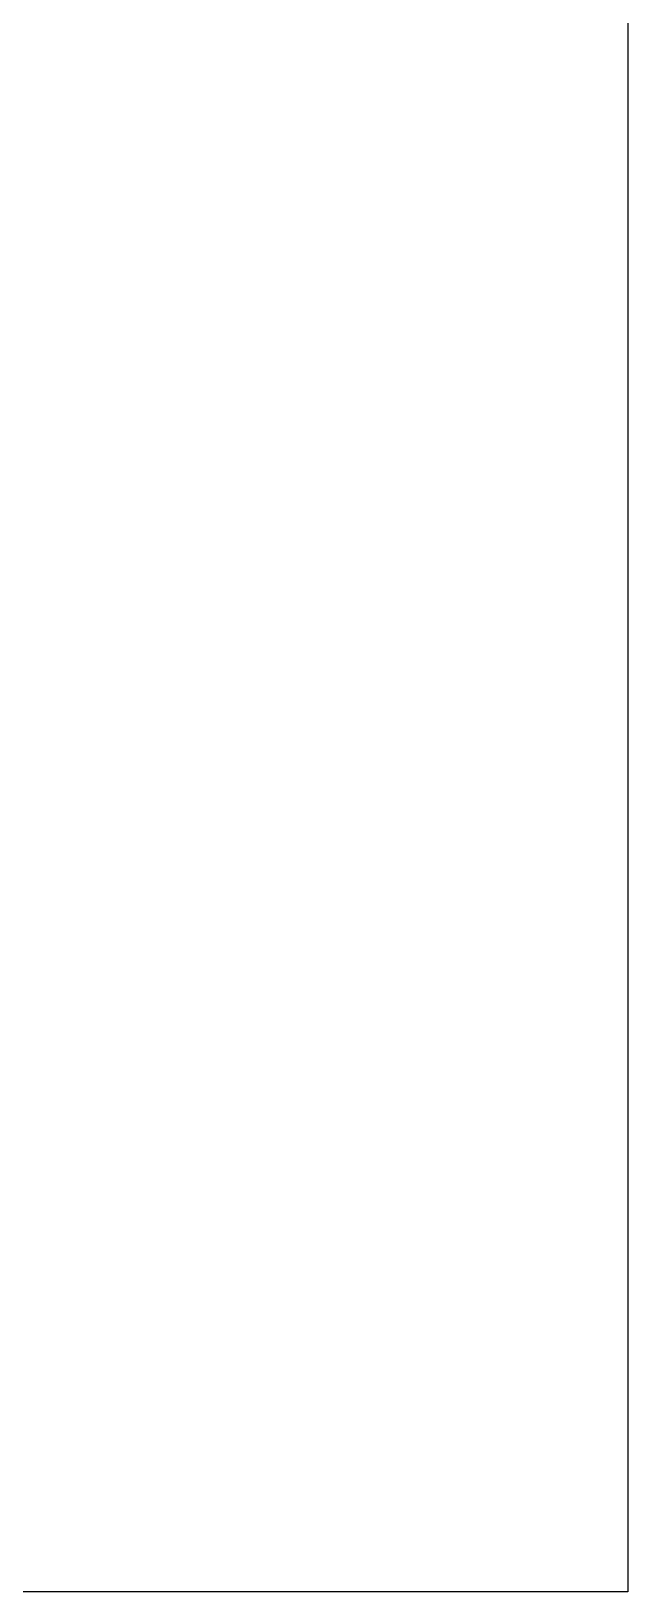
# Model space of a CAD drawing. Header units: millimetres. Extents: x 28 to 9741, y 28 to 4195.
# Drawn here: x 9278 to 9741, y 2095 to 3307 of the extents above; entities that cross this region are included whole.
import ezdxf
from ezdxf.lldxf.tags import DXFTag

# ---------------------------------------------------------------- set-up
doc = ezdxf.new("R2010")
doc.units = ezdxf.units.MM
doc.layers.add('5', color=5, linetype='PHANTOM')
tags = doc.linetypes.add('PHANTOM', pattern=[50.5, 18, -6.5, 6.5, -6.5, 6.5, -6.5]).pattern_tags.tags
tags[14:15] = [DXFTag(74, 4), DXFTag(75, 0), DXFTag(340, '0'), DXFTag(46, 0.0), DXFTag(50, 0.0), DXFTag(44, 0.0), DXFTag(45, 0.0)]
tags[12:13] = [DXFTag(74, 4), DXFTag(75, 0), DXFTag(340, '0'), DXFTag(46, 0.0), DXFTag(50, 0.0), DXFTag(44, 0.0), DXFTag(45, 0.0)]
tags[10:11] = [DXFTag(74, 4), DXFTag(75, 0), DXFTag(340, '0'), DXFTag(46, 0.0), DXFTag(50, 0.0), DXFTag(44, 0.0), DXFTag(45, 0.0)]
tags[8:9] = [DXFTag(74, 4), DXFTag(75, 0), DXFTag(340, '0'), DXFTag(46, 0.0), DXFTag(50, 0.0), DXFTag(44, 0.0), DXFTag(45, 0.0)]
tags[6:7] = [DXFTag(74, 4), DXFTag(75, 0), DXFTag(340, '0'), DXFTag(46, 0.0), DXFTag(50, 0.0), DXFTag(44, 0.0), DXFTag(45, 0.0)]
tags[4:5] = [DXFTag(74, 4), DXFTag(75, 0), DXFTag(340, '0'), DXFTag(46, 0.0), DXFTag(50, 0.0), DXFTag(44, 0.0), DXFTag(45, 0.0)]

msp = doc.modelspace()

# ---------------------------------------------------------------- linework, layer by layer
at = {"layer": '5', "color": 212, "linetype": 'ByBlock'}
msp.add_lwpolyline([(6641.04311, 4195.30968), (9741.04311, 4195.30968), (9741.04311, 2095.30968), (6641.04311, 2095.30968)], close=True, dxfattribs=at)

doc.saveas('drawing.dxf')
